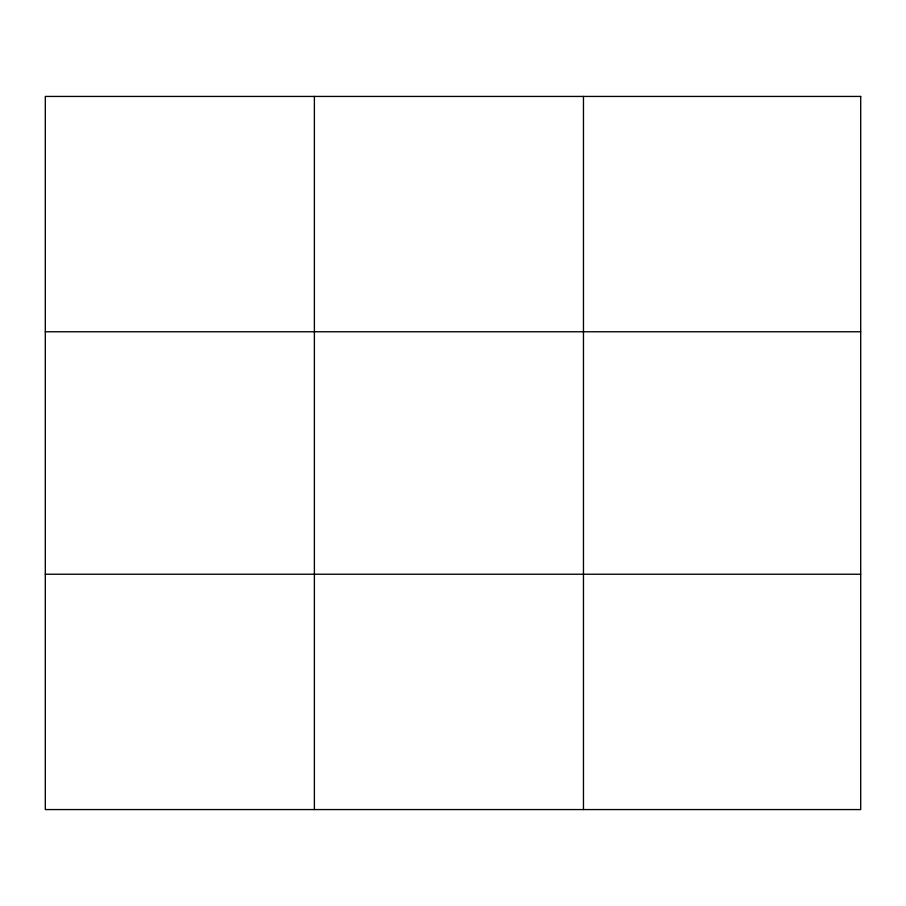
<?xml version="1.0" encoding="UTF-8"?>
<svg xmlns="http://www.w3.org/2000/svg" width="906" height="906" viewBox="0 0 906 906"><rect width="100%" height="100%" fill="white"/><g stroke="black" fill="none" stroke-linecap="round" stroke-linejoin="round"><path stroke-width="1.36" d="M314.382 96.432L314.382 809.568M583.464 96.432L583.464 809.568M45.3 331.766L860.7 331.766M45.3 574.234L860.7 574.234M860.7 96.432L860.7 809.568L45.3 809.568L45.3 96.432L860.7 96.432"/></g></svg>
